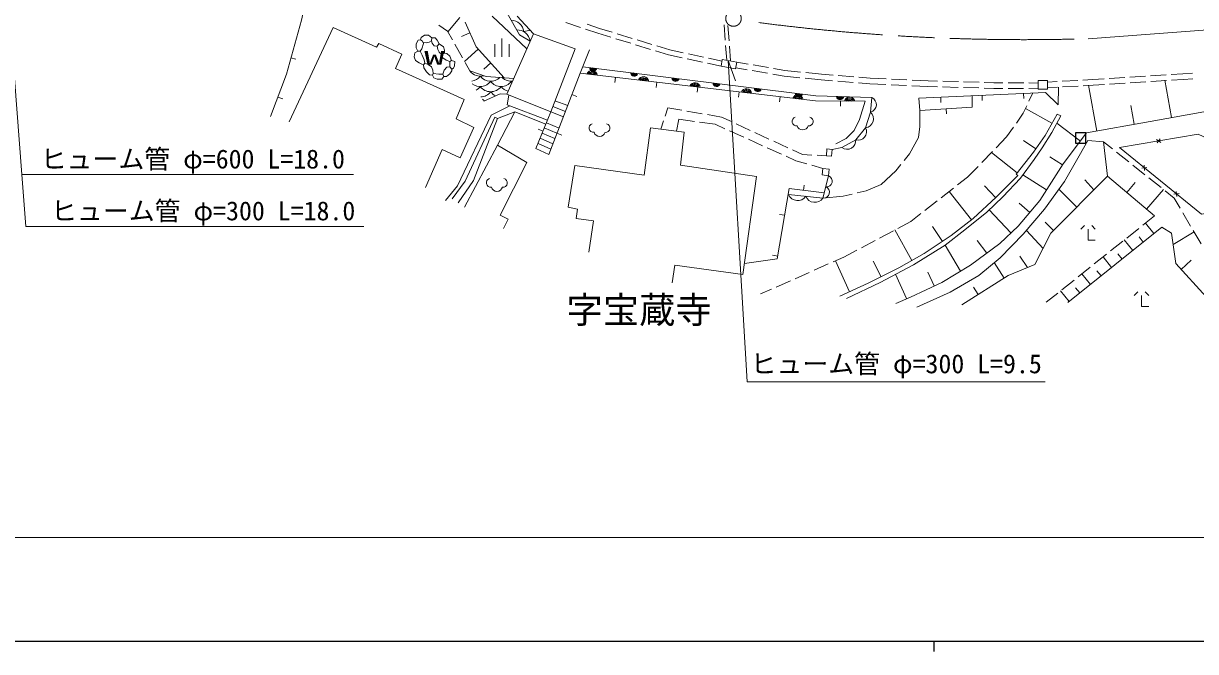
# Model space of a CAD drawing. Units: millimetres, scale not verified. Extents: x 40000 to 680000, y 20000 to 380000.
# Drawn here: x 180156 to 293268, y 204000 to 264571 of the extents above; entities that cross this region are included whole.
import ezdxf
from ezdxf.enums import TextEntityAlignment as Align

# ---------------------------------------------------------------- set-up
doc = ezdxf.new("R2010")
doc.units = ezdxf.units.MM
doc.header["$LTSCALE"] = 1000
doc.linetypes.add('CHAIN', pattern=[18.5, 12, -1.5, 3.5, -1.5])
for name, color, linetype, lineweight in [('M-BMK', 2, 'CHAIN', 13), ('M-BMK-ROW', 30, 'Continuous', 25), ('M-STR-HTXT', 7, 'Continuous', 13), ('M-TTL-BAND', 7, 'Continuous', 25), ('M-WORK', 1, 'Continuous', 13)]:
    doc.layers.add(name, color=color, linetype=linetype, lineweight=lineweight)
doc.layers.add('M-BMK-HTXT', color=7, linetype='Continuous')
doc.styles.add('ＭＳ ゴシック', font='')
doc.styles.get('ＭＳ ゴシック').set_extended_font_data('MS Gothic')

msp = doc.modelspace()

# ---------------------------------------------------------------- linework, layer by layer
at = {"layer": 'M-BMK'}
msp.add_line((282918, 263104), (300299, 264403), dxfattribs=at)
msp.add_circle((248676, 265047), 750, dxfattribs=at)
msp.add_arc((276711, 463008), 200000, 262.65239, 271.77851, dxfattribs=at)
at = {"layer": 'M-BMK-ROW'}
for p, q in [((282680, 254018), (281680, 254018)), ((281680, 254018), (281680, 253018)), ((282680, 253018), (282680, 254018)), ((281680, 253018), (282680, 253018))]:
    msp.add_line(p, q, dxfattribs=at)
at = {"layer": 'M-STR-HTXT'}
for p, q in [((248151, 261005), (248869, 259044)), ((180000, 250000), (180385, 245000)), ((180385, 245000), (213000, 245000)), ((173930, 215000), (548662, 215000))]:
    msp.add_line(p, q, dxfattribs=at)
for points in [[(176000, 302000), (180000, 250000), (212000, 250000)], [(248151, 261005), (250000, 230000), (278750, 230000)]]:
    msp.add_lwpolyline(points, dxfattribs=at)
at = {"layer": 'M-TTL-BAND'}
for p, q in [((40000, 205000), (579000, 205000)), ((268000, 205000), (268000, 204000))]:
    msp.add_line(p, q, dxfattribs=at)
at = {"layer": 'M-WORK'}
for p, q in [((222276, 265142), (221110, 263775)), ((223856, 262306), (222790, 264703)), ((225401, 265290), (228738, 262137)), ((226835, 265559), (228025, 263464)), ((227812, 265275), (229376, 263586)), ((205789, 255091), (210034, 264172)), ((210034, 264172), (214237, 262278)), ((220228, 264420), (221082, 263824)), ((221082, 263824), (221549, 262995)), ((223245, 263679), (222424, 263314)), ((226801, 257737), (229376, 263586)), ((229376, 263586), (233402, 262130)), ((232503, 264660), (233924, 264181)), ((234398, 264022), (235587, 263621)), ((234564, 264493), (235740, 264097)), ((235587, 263621), (236845, 263238)), ((235740, 264097), (236984, 263718)), ((237462, 263572), (238897, 263135)), ((247772, 264451), (247885, 262956)), ((248143, 264378), (248256, 262882)), ((214237, 262278), (214438, 262645)), ((214438, 262645), (216676, 261615)), ((218045, 262601), (218243, 262948)), ((218045, 262222), (218045, 262601)), ((218243, 262948), (218472, 262988)), ((218472, 262988), (218543, 263233)), ((218472, 262988), (218677, 262854)), ((218543, 263233), (218866, 263454)), ((218764, 262625), (218606, 262112)), ((218677, 262854), (218764, 262625)), ((219048, 262712), (218706, 262777)), ((218866, 263454), (219261, 263446)), ((219324, 262759), (219048, 262712)), ((219261, 263446), (219569, 263185)), ((219529, 262901), (219324, 262759)), ((219569, 263185), (219529, 262901)), ((219529, 262901), (219585, 262656)), ((219885, 263169), (219569, 263185)), ((219585, 262656), (219790, 262420)), ((220090, 262956), (219885, 263169)), ((220066, 262396), (220263, 262601)), ((220263, 262601), (220090, 262956)), ((220263, 262601), (220682, 262309)), ((221794, 262560), (222530, 261253)), ((225638, 261356), (225638, 262581)), ((226338, 261356), (226338, 263106)), ((227038, 261356), (227038, 262581)), ((228025, 263464), (229052, 262850)), ((237323, 263092), (238758, 262655)), ((239236, 262509), (240671, 262072)), ((239375, 262989), (240810, 262552)), ((247922, 262457), (248030, 261029)), ((216676, 261615), (216061, 260242)), ((217919, 261733), (217864, 261346)), ((217864, 261346), (218006, 261007)), ((218203, 261906), (217919, 261733)), ((218203, 261906), (218045, 262222)), ((218440, 261914), (218203, 261906)), ((218606, 262112), (218440, 261914)), ((218622, 261528), (218440, 261914)), ((218843, 261078), (218622, 261528)), ((219790, 262420), (220066, 262396)), ((220145, 262056), (220066, 262396)), ((220279, 261804), (220145, 262056)), ((220516, 261583), (220279, 261804)), ((220776, 261701), (220516, 261583)), ((220619, 261243), (220516, 261583)), ((220682, 262309), (220776, 262001)), ((220776, 262001), (220776, 261701)), ((220776, 261701), (221029, 261662)), ((221029, 261662), (221290, 261425)), ((221290, 261425), (221455, 261014)), ((224053, 262087), (222732, 260895)), ((226543, 259327), (223856, 262306)), ((233402, 262130), (231044, 256054)), ((233887, 259767), (234791, 262017)), ((241149, 261926), (242407, 261543)), ((241289, 262406), (242533, 262027)), ((242407, 261543), (243721, 261258)), ((242533, 262027), (243837, 261744)), ((244325, 261638), (245791, 261320)), ((248293, 262384), (248401, 260958)), ((205973, 261253), (206454, 261117)), ((216061, 260242), (222679, 257246)), ((218006, 261007), (218337, 260770)), ((218337, 260770), (218590, 260651)), ((218590, 260651), (218748, 260596)), ((218898, 260730), (218748, 260596)), ((218748, 260596), (218787, 260280)), ((218787, 260280), (219048, 259917)), ((218898, 260730), (218843, 261078)), ((219214, 260604), (218898, 260730)), ((219545, 260383), (219214, 260604)), ((219671, 260075), (219545, 260383)), ((220966, 261022), (220619, 261243)), ((221021, 260367), (220761, 260059)), ((221297, 260888), (220966, 261022)), ((221290, 260391), (221021, 260367)), ((221290, 260391), (221297, 260888)), ((221487, 260178), (221290, 260391)), ((221455, 261014), (221297, 260888)), ((221455, 261014), (221779, 260888)), ((221653, 260249), (221487, 260178)), ((221503, 259996), (221487, 260178)), ((221747, 260494), (221653, 260249)), ((221779, 260888), (221747, 260494)), ((222776, 260817), (223243, 259988)), ((225245, 260765), (224584, 260170)), ((244209, 261152), (245675, 260834)), ((246164, 260728), (247477, 260443)), ((246280, 261214), (247583, 260931)), ((247477, 260443), (247600, 261106)), ((248886, 260182), (247477, 260443)), ((247600, 261106), (249009, 260846)), ((249009, 260846), (248886, 260182)), ((248915, 260304), (250003, 260114)), ((249009, 260846), (250089, 260658)), ((250581, 260572), (252059, 260314)), ((252552, 260228), (253631, 260039)), ((219048, 259917), (219332, 259625)), ((219332, 259625), (219616, 259586)), ((219616, 259586), (219711, 259752)), ((219774, 259325), (219616, 259586)), ((219711, 259752), (219671, 260075)), ((219711, 259752), (220232, 259680)), ((220090, 259183), (219774, 259325)), ((220516, 259191), (220090, 259183)), ((220232, 259680), (220642, 259688)), ((220737, 259452), (220516, 259191)), ((220761, 260059), (220642, 259688)), ((220642, 259688), (220737, 259452)), ((220737, 259452), (220974, 259452)), ((220974, 259452), (221290, 259712)), ((221290, 259712), (221503, 259996)), ((223243, 259988), (224815, 259455)), ((224815, 259455), (227470, 259258)), ((226437, 259444), (226324, 259343)), ((237300, 259366), (237241, 258869)), ((250496, 260028), (251974, 259770)), ((252466, 259684), (253555, 259494)), ((253555, 259494), (255096, 259333)), ((253631, 260039), (255159, 259879)), ((255593, 259280), (257134, 259119)), ((255656, 259827), (257183, 259666)), ((257134, 259119), (258240, 259035)), ((257183, 259666), (258281, 259583)), ((258780, 259545), (260276, 259432)), ((260774, 259394), (261872, 259311)), ((261872, 259311), (263416, 259238)), ((263916, 259214), (265414, 259142)), ((265914, 259118), (267458, 259045)), ((267458, 259045), (268379, 259018)), ((278974, 259086), (278074, 259086)), ((278074, 259086), (278074, 258245)), ((278974, 258245), (278974, 259086)), ((280409, 258993), (281906, 259079)), ((282406, 259107), (283342, 259160)), ((283342, 259160), (284441, 259230)), ((284940, 259262), (286437, 259356)), ((286936, 259388), (288433, 259483)), ((288932, 259515), (290429, 259609)), ((288966, 258966), (290463, 259061)), ((290939, 255498), (290288, 259096)), ((290928, 259641), (292027, 259711)), ((290962, 259092), (292063, 259162)), ((292027, 259711), (292958, 259776)), ((292063, 259162), (292996, 259227)), ((241272, 258898), (241214, 258402)), ((245245, 258431), (245186, 257934)), ((249217, 257963), (249159, 257467)), ((258738, 258997), (260234, 258884)), ((260733, 258846), (261838, 258762)), ((261838, 258762), (263389, 258688)), ((263888, 258664), (265387, 258593)), ((265886, 258569), (267437, 258495)), ((266554, 257365), (278782, 257924)), ((267437, 258495), (268363, 258468)), ((268863, 258453), (270363, 258409)), ((268879, 259003), (270378, 258959)), ((270862, 258394), (272362, 258350)), ((270878, 258944), (272377, 258900)), ((272862, 258336), (273788, 258308)), ((272877, 258885), (273798, 258858)), ((273788, 258308), (274679, 258302)), ((273798, 258858), (274686, 258852)), ((275179, 258299), (276679, 258288)), ((275186, 258849), (276686, 258838)), ((277179, 258285), (278070, 258279)), ((277186, 258835), (278074, 258829)), ((278074, 258245), (278974, 258245)), ((278782, 257924), (280007, 256725)), ((278974, 258912), (279910, 258965)), ((279005, 258362), (279942, 258416)), ((280007, 256725), (280057, 258422)), ((280441, 258444), (281939, 258529)), ((282438, 258558), (283375, 258611)), ((283743, 254197), (282944, 258612)), ((283375, 258611), (284475, 258681)), ((284974, 258713), (286471, 258808)), ((286970, 258839), (288467, 258934)), ((204707, 257462), (205176, 257288)), ((222679, 257246), (221913, 255369)), ((226173, 257795), (224593, 257066)), ((226801, 257737), (226173, 257795)), ((231044, 256054), (226801, 257737)), ((226982, 257665), (226837, 256732)), ((231448, 257094), (232683, 256662)), ((233091, 257716), (233558, 257535)), ((253190, 257496), (253132, 256999)), ((258994, 257088), (258992, 256588)), ((266554, 257365), (266660, 256193)), ((268672, 257462), (268695, 256962)), ((272668, 257644), (272691, 257145)), ((276664, 257827), (276687, 257328)), ((277195, 257085), (277544, 257814)), ((225303, 255738), (222053, 248922)), ((227084, 256638), (225303, 255738)), ((225890, 255396), (227568, 256035)), ((227568, 256035), (225901, 252827)), ((226837, 256732), (230722, 255251)), ((227568, 256035), (230560, 254849)), ((231044, 256054), (229619, 252505)), ((231044, 256054), (232260, 255570)), ((231241, 256562), (232457, 256081)), ((242076, 255641), (242337, 256428)), ((242337, 256428), (243689, 256198)), ((244182, 256114), (245661, 255862)), ((246154, 255778), (247505, 255549)), ((266660, 256193), (266660, 254621)), ((269191, 256352), (269223, 255853)), ((275974, 254971), (276630, 255905)), ((276630, 255905), (276979, 256634)), ((279413, 254948), (276857, 256380)), ((278753, 253772), (279902, 255820)), ((280257, 255678), (279392, 254068)), ((279902, 255820), (280257, 255678)), ((287341, 254847), (287015, 256646)), ((288886, 255102), (294054, 256061)), ((221913, 255369), (223618, 254552)), ((223618, 254552), (222292, 251628)), ((222773, 249375), (225650, 255529)), ((225890, 255396), (223572, 249428)), ((225650, 255529), (225890, 255396)), ((230621, 255000), (231840, 254488)), ((240045, 249926), (240684, 254509)), ((240684, 254509), (243908, 254082)), ((241657, 254380), (241919, 255166)), ((243176, 254179), (243401, 255341)), ((243401, 255341), (244906, 255128)), ((245401, 255058), (246905, 254844)), ((246905, 254844), (247838, 254425)), ((247505, 255549), (248472, 255101)), ((248926, 254892), (250287, 254262)), ((266660, 254621), (266527, 253582)), ((275031, 253627), (275687, 254562)), ((282153, 253223), (279872, 254961)), ((282759, 254019), (288886, 255102)), ((230299, 254198), (229835, 254384)), ((230020, 253503), (231246, 252956)), ((230220, 254002), (231444, 253466)), ((230420, 254501), (231642, 253977)), ((231645, 253986), (232112, 253805)), ((243908, 254082), (243561, 250912)), ((248294, 254220), (249662, 253604)), ((250118, 253399), (251486, 252784)), ((250741, 254052), (252102, 253422)), ((266527, 253582), (265648, 251983)), ((274023, 252587), (275031, 253627)), ((277640, 252149), (278753, 253772)), ((279392, 254068), (278469, 252588)), ((280485, 251035), (282759, 254019)), ((289913, 253107), (289505, 253396)), ((289565, 253047), (289853, 253455)), ((220575, 252409), (218941, 248739)), ((222292, 251628), (220575, 252409)), ((222728, 246862), (225901, 252827)), ((225901, 252827), (228749, 251151)), ((229619, 252505), (230850, 251935)), ((229820, 253004), (231048, 252445)), ((251942, 252579), (253310, 251964)), ((252556, 253212), (253917, 252582)), ((254371, 252372), (255338, 251925)), ((257685, 252465), (257640, 251815)), ((258194, 252429), (257685, 252465)), ((258149, 251779), (258194, 252429)), ((277859, 252468), (276651, 253297)), ((278469, 252588), (277699, 251451)), ((282050, 251805), (282879, 253272)), ((284370, 253165), (282879, 253272)), ((285248, 252468), (284370, 253165)), ((284779, 249854), (284370, 253165)), ((228749, 251151), (226165, 246089)), ((253766, 251759), (254698, 251339)), ((254698, 251339), (255757, 251036)), ((255338, 251925), (256239, 251882)), ((256738, 251858), (257640, 251815)), ((257640, 251815), (258149, 251779)), ((265648, 251983), (265152, 251366)), ((272631, 251151), (273675, 252228)), ((276064, 250153), (273572, 252121)), ((275967, 250030), (277640, 252149)), ((277699, 251451), (276373, 249651)), ((280423, 250937), (279213, 251706)), ((280612, 249328), (282050, 251805)), ((286815, 251225), (285640, 252158)), ((232710, 246854), (233358, 250859)), ((233358, 250859), (240045, 249926)), ((243561, 250912), (250914, 249820)), ((256237, 250898), (257296, 250594)), ((257296, 250594), (257222, 249958)), ((257911, 250523), (257296, 250594)), ((257838, 249887), (257911, 250523)), ((264343, 250358), (262931, 249053)), ((264839, 250976), (264343, 250358)), ((271275, 249751), (272283, 250792)), ((276109, 249920), (275967, 250030)), ((278230, 247483), (279828, 249987)), ((279828, 249987), (280485, 251035)), ((288381, 249982), (287206, 250914)), ((288575, 250672), (288078, 250620)), ((288301, 250895), (288353, 250397)), ((222053, 248922), (220881, 247510)), ((221520, 247643), (222773, 249375)), ((223572, 249428), (222107, 247271)), ((250914, 249820), (249595, 240376)), ((255442, 248477), (255503, 248973)), ((257222, 249958), (257838, 249887)), ((262931, 249053), (261492, 248440)), ((270311, 248998), (271275, 249751)), ((273980, 247758), (272905, 248926)), ((274033, 247806), (276109, 249920)), ((276373, 249651), (274668, 247857)), ((278886, 248517), (276605, 249966)), ((278694, 246664), (280612, 249328)), ((279318, 244339), (284779, 249854)), ((283459, 248522), (282597, 249491)), ((284779, 249854), (289308, 246018)), ((286639, 248279), (287446, 249232)), ((289948, 248738), (288773, 249671)), ((259254, 247907), (257304, 247735)), ((260130, 248116), (259254, 247907)), ((261492, 248440), (260616, 248232)), ((268735, 247767), (269917, 248690)), ((271631, 245623), (269507, 248370)), ((271813, 245764), (274033, 247806)), ((274668, 247857), (273123, 246365)), ((281823, 246869), (280083, 248594)), ((288545, 246664), (290159, 248570)), ((291217, 247731), (290339, 248427)), ((291686, 248157), (291188, 248104)), ((291787, 246756), (291217, 247731)), ((291411, 248379), (291463, 247882)), ((233633, 246676), (232710, 246854)), ((233491, 245770), (233633, 246676)), ((267158, 246536), (268340, 247459)), ((276152, 245032), (278230, 247483)), ((277274, 246356), (276243, 247230)), ((276642, 244240), (278694, 246664)), ((226165, 246089), (226937, 245690)), ((226937, 245690), (226485, 244811)), ((235160, 245540), (233491, 245770)), ((234716, 242502), (235160, 245540)), ((253619, 246074), (253126, 246159)), ((264551, 244812), (265800, 245475)), ((265800, 245475), (266764, 246228)), ((269699, 244130), (271813, 245764)), ((273123, 246365), (271010, 244678)), ((275450, 244366), (273347, 246582)), ((289308, 246018), (288189, 245124)), ((292796, 245029), (292039, 246324)), ((262784, 243874), (264109, 244577)), ((265899, 241718), (264259, 244657)), ((268842, 243556), (267877, 244999)), ((271010, 244678), (269091, 243186)), ((274394, 243363), (276152, 245032)), ((278563, 242869), (276949, 244602)), ((277772, 241329), (279318, 244339)), ((279570, 244594), (278761, 245396)), ((280934, 237647), (290027, 244924)), ((282543, 245088), (282193, 244738)), ((282893, 243688), (282893, 244738)), ((283593, 244738), (283243, 245088)), ((287798, 244812), (286626, 243876)), ((289246, 244300), (288431, 245318)), ((290027, 244924), (290933, 244356)), ((290933, 244356), (291359, 241426)), ((291095, 243241), (293119, 244477)), ((293805, 243303), (293048, 244598)), ((261018, 242936), (262342, 243640)), ((267071, 242371), (269699, 244130)), ((270597, 240680), (269099, 243193)), ((271552, 241249), (274394, 243363)), ((273112, 242409), (272200, 243635)), ((274405, 241975), (276642, 244240)), ((283593, 243688), (282893, 243688)), ((286235, 243564), (285063, 242628)), ((287210, 242670), (286393, 243690)), ((288228, 243485), (287821, 243994)), ((252941, 242132), (252448, 242217)), ((259326, 242039), (260576, 242702)), ((264620, 241004), (267071, 242371)), ((269091, 243186), (266054, 241304)), ((277038, 241026), (276324, 242133)), ((284672, 242316), (283500, 241381)), ((286189, 241853), (285781, 242363)), ((243002, 241255), (242762, 239550)), ((249595, 240376), (243002, 241255)), ((256453, 240766), (257825, 241374)), ((258282, 241576), (259326, 242039)), ((259885, 238700), (258528, 241685)), ((261671, 239512), (264620, 241004)), ((262924, 240146), (262164, 241647)), ((266054, 241304), (262822, 239599)), ((268781, 239597), (271552, 241249)), ((272353, 240270), (274405, 241975)), ((274798, 240017), (273837, 241504)), ((275188, 240263), (277772, 241329)), ((283109, 241069), (281937, 240133)), ((285168, 241036), (284350, 242059)), ((291359, 241426), (294290, 238193)), ((291873, 240859), (292835, 241732)), ((254625, 239957), (255996, 240564)), ((265384, 238042), (264312, 240385)), ((268044, 239260), (267435, 240590)), ((269583, 238672), (272353, 240270)), ((270713, 237439), (275188, 240263)), ((281547, 239821), (280374, 238885)), ((283123, 239399), (282302, 240424)), ((284145, 240217), (283736, 240729)), ((251294, 238482), (252339, 238944)), ((252796, 239147), (254167, 239754)), ((258936, 238269), (261671, 239512)), ((262822, 239599), (259572, 238054)), ((265762, 238177), (268781, 239597)), ((266386, 237206), (269583, 238672)), ((272282, 238430), (271841, 239128)), ((281072, 237758), (280250, 238785)), ((282097, 238578), (281687, 239091)), ((287698, 238675), (287348, 238325)), ((288748, 238325), (288398, 238675)), ((264359, 237573), (265762, 238177)), ((279984, 238573), (278865, 237679)), ((288048, 237275), (288048, 238325)), ((288748, 237275), (288048, 237275))]:
    msp.add_line(p, q, dxfattribs=at)
for points in [[(204013, 255586), (205532, 259689), (206997, 264884), (208169, 270354), (209039, 272148), (211886, 274153)], [(234142, 260401), (256624, 257595), (262021, 257415)], [(230850, 251935), (233887, 259767), (256603, 257094), (261385, 257081), (260852, 255296), (260319, 254257), (259546, 253484), (258561, 252978)], [(258194, 252429), (259143, 252596), (260470, 253354), (261429, 254503), (261914, 256018), (262021, 257415)], [(266660, 256193), (271722, 256512), (271716, 257601)], [(254000, 248072), (257304, 247735), (257838, 249887)], [(257428, 248235), (254061, 248645), (252897, 241878), (249739, 241408)]]:
    msp.add_lwpolyline(points, dxfattribs=at)
msp.add_lwpolyline([(285913, 252599), (293851, 246178), (300165, 247164), (303842, 251426), (303682, 254197), (294914, 253236), (293505, 253904)], close=True, dxfattribs=at)
for centre, radius, start, end in [((227195, 263633), 1250, 6.8699, 88.88569), ((227811, 262700), 1250, 6.8699, 92.80802), ((228927, 262633), 1250, 81.40406, 113.1301), ((235141, 260331), 354, 181.68112, 344.0863), ((235141, 260331), 283, 183.90516, 341.86226), ((235141, 260331), 212, 187.65149, 338.11594), ((235141, 260331), 142, 195.36322, 330.40421), ((235141, 260331), 100, 205.68088, 320.08654), ((224243, 260738), 1250, 216.8699, 285.67853), ((223243, 260238), 1250, 278.30391, 323.1301), ((225243, 260238), 1250, 216.8699, 315.20392), ((227243, 260238), 1250, 225.98367, 275.09701), ((235020, 259521), 512, 5.96925, 160.60848), ((235020, 259521), 410, 9.21454, 157.36318), ((235020, 259521), 308, 14.74899, 151.82874), ((235020, 259521), 205, 26.57225, 140.00547), ((239110, 259836), 354, 181.68112, 344.0863), ((239110, 259836), 283, 183.90516, 341.86226), ((239110, 259836), 212, 187.65149, 338.11594), ((239110, 259836), 142, 195.36322, 330.40421), ((239110, 259836), 100, 205.68088, 320.08654), ((239986, 258936), 512, 5.96925, 160.60848), ((239986, 258936), 410, 9.21454, 157.36318), ((239986, 258936), 308, 14.74899, 151.82874), ((239986, 258936), 205, 26.57225, 140.00547), ((243079, 259340), 354, 181.68112, 344.0863), ((243079, 259340), 283, 183.90516, 341.86226), ((243079, 259340), 212, 187.65149, 338.11594), ((243079, 259340), 142, 195.36322, 330.40421), ((243079, 259340), 100, 205.68088, 320.08654), ((224243, 259738), 1250, 231.69326, 323.1301), ((223243, 259238), 1250, 298.30567, 323.1301), ((225243, 259238), 1250, 216.8699, 323.1301), ((224243, 258738), 1250, 272.34073, 323.1301), ((226243, 259738), 1250, 216.8699, 323.1301), ((226243, 258738), 1250, 216.8699, 246.20416), ((227243, 259238), 1250, 216.8699, 255.46168), ((228243, 259738), 1250, 216.8699, 221.98902), ((244952, 258352), 512, 5.96925, 160.60848), ((244952, 258352), 410, 9.21454, 157.36318), ((244952, 258352), 308, 14.74899, 151.82874), ((244952, 258352), 205, 26.57225, 140.00547), ((247048, 258845), 354, 181.68112, 344.0863), ((247048, 258845), 283, 183.90516, 341.86226), ((247048, 258845), 212, 187.65149, 338.11594), ((247048, 258845), 142, 195.36322, 330.40421), ((247048, 258845), 100, 205.68088, 320.08654), ((249918, 257768), 512, 5.96925, 160.60848), ((249918, 257768), 410, 9.21454, 157.36318), ((249918, 257768), 308, 14.74899, 151.82874), ((249918, 257768), 205, 26.57225, 140.00547), ((251018, 258349), 354, 181.68112, 344.0863), ((251018, 258349), 283, 183.90516, 341.86226), ((251018, 258349), 212, 187.65149, 338.11594), ((251018, 258349), 142, 195.36322, 330.40421), ((251018, 258349), 100, 205.68088, 320.08654), ((225243, 258238), 1250, 230.28905, 244.05435), ((254883, 257183), 512, 5.96925, 160.60848), ((254883, 257183), 410, 9.21454, 157.36318), ((254883, 257183), 308, 14.74899, 151.82874), ((254987, 257853), 354, 181.68112, 344.0863), ((254987, 257853), 283, 183.90516, 341.86226), ((254883, 257183), 205, 26.57225, 140.00547), ((254987, 257853), 212, 187.65149, 338.11594), ((254987, 257853), 142, 195.36322, 330.40421), ((254987, 257853), 100, 205.68088, 320.08654), ((258968, 257571), 354, 186.89603, 349.30121), ((258968, 257571), 283, 189.12007, 347.07717), ((258968, 257571), 212, 192.86639, 343.33084), ((258968, 257571), 142, 200.57812, 335.61911), ((258968, 257571), 100, 210.89579, 325.30145), ((259884, 256973), 512, 12.52079, 167.16002), ((259884, 256973), 410, 15.76608, 163.91472), ((259884, 256973), 308, 21.30053, 158.38027), ((259884, 256973), 205, 33.12379, 146.55701), ((261727, 256735), 741, 284.61016, 66.6667), ((261306, 255377), 883, 277.95084, 46.52734), ((235171, 254498), 429, 108.61837, 276.79955), ((236342, 254491), 423, 262.70793, 77.42011), ((254772, 255127), 429, 108.61837, 276.79955), ((255356, 254862), 557, 196.71995, 343.28005), ((255943, 255121), 423, 262.70793, 77.42011), ((235755, 254232), 557, 196.71995, 343.28005), ((260711, 254127), 810, 252.62527, 27.64749), ((259641, 253265), 833, 233.31727, 6.1725), ((225261, 249203), 429, 108.61837, 276.79955), ((226432, 249197), 423, 262.70793, 77.42011), ((257649, 249363), 558, 261.97344, 70.14009), ((225845, 248937), 557, 196.71995, 343.28005), ((254871, 248425), 939, 202.04691, 326.28796), ((256522, 248256), 939, 202.04691, 326.28796), ((257381, 248287), 558, 261.97344, 70.14009)]:
    msp.add_arc(centre, radius, start, end, dxfattribs=at)

# ---------------------------------------------------------------- texts
at = {"layer": 'M-BMK-HTXT', "style": 'ＭＳ ゴシック'}
msp.add_text('字宝蔵寺', height=2566, dxfattribs=at).set_placement((239568, 236953), align=Align.MIDDLE_CENTER)
at = {"layer": 'M-STR-HTXT', "style": 'ＭＳ ゴシック'}
for s, p in [('ヒューム管 φ=600 L=18.0', (196500, 251500)), ('ヒューム管 φ=300 L=18.0', (197500, 246500)), ('ヒューム管 φ=300 L=9.5', (264375, 231750))]:
    msp.add_text(s, height=1833, dxfattribs=at).set_placement(p, align=Align.MIDDLE_CENTER)
at = {"layer": 'M-WORK', "style": 'ＭＳ ゴシック', "width": 2.2}
msp.add_text('W', height=1320, dxfattribs=at).set_placement((219810, 261249), align=Align.MIDDLE_CENTER)

doc.saveas('drawing.dxf')
